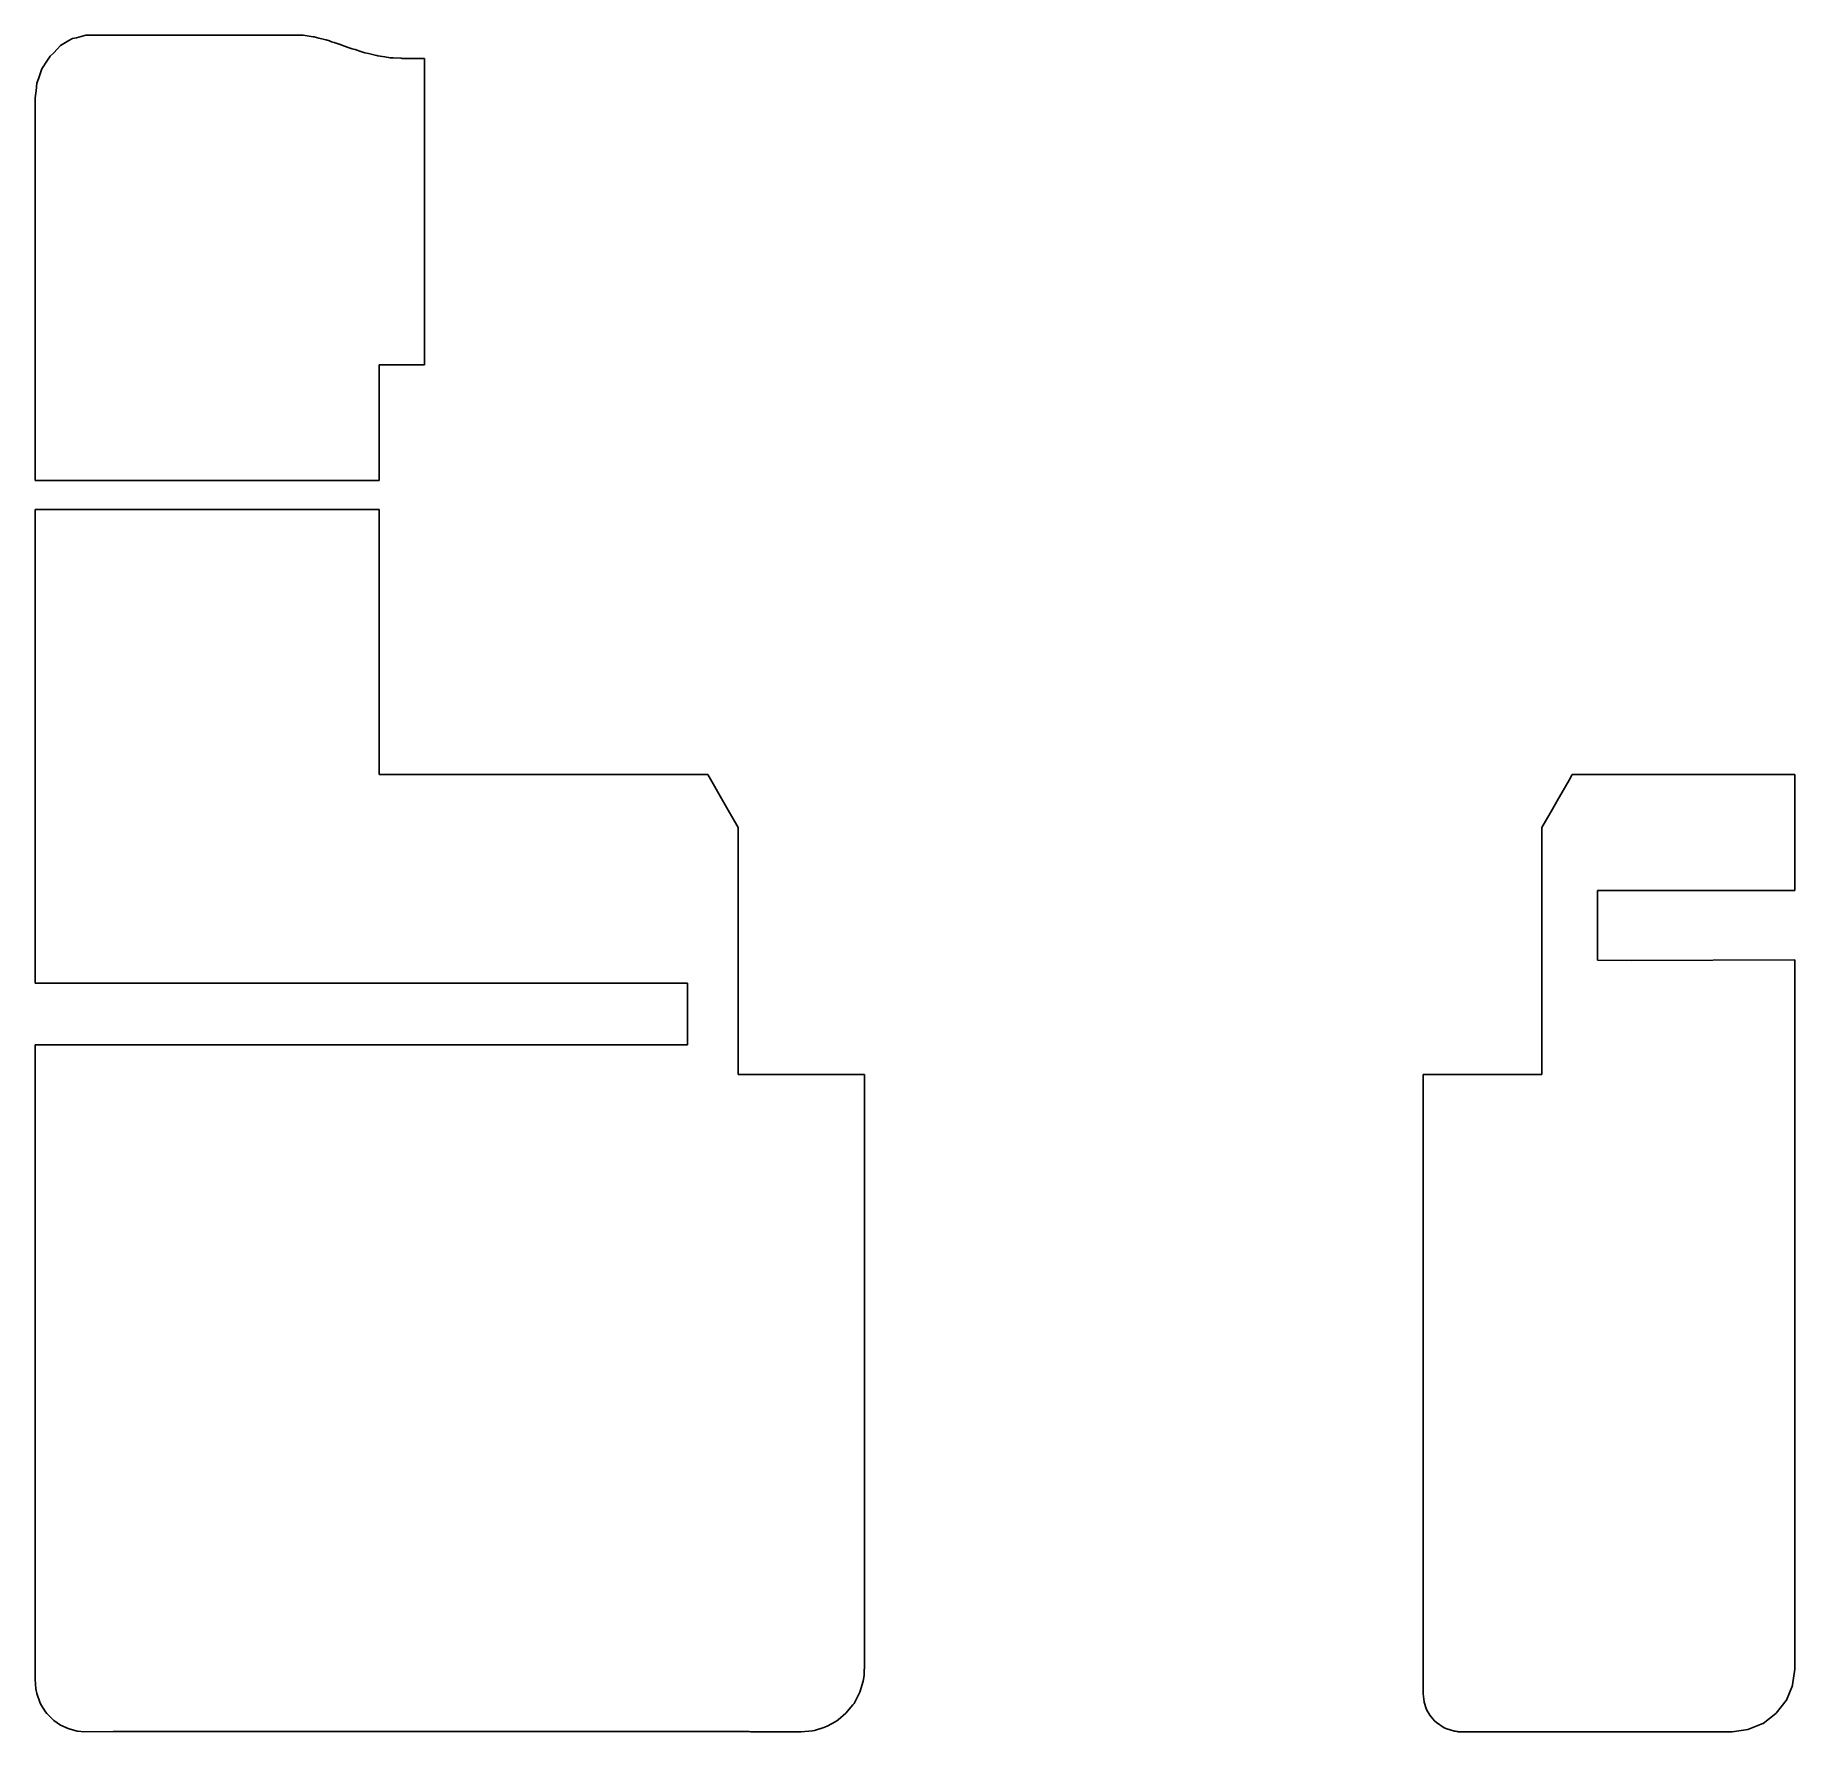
# Model space of a CAD drawing. Header units: metres. Extents: x 2.4 to 72, y -16 to 51.1.
import ezdxf

# ---------------------------------------------------------------- set-up
doc = ezdxf.new("R2010")
doc.units = ezdxf.units.M

msp = doc.modelspace()

# ---------------------------------------------------------------- linework, layer by layer
for p, q in [((3.4, 50.711), (3.737, 50.908)), ((3.737, 50.908), (3.882, 50.993)), ((3.882, 50.993), (4.029, 51.016)), ((4.029, 51.016), (4.4, 51.119)), ((4.4, 51.119), (7.495, 51.119)), ((7.495, 51.119), (13, 51.119)), ((13, 51.119), (13.231, 51.076)), ((13.231, 51.076), (13.391, 51.054)), ((13.391, 51.054), (13.438, 51.05)), ((13.438, 51.05), (13.62, 51.006)), ((13.62, 51.006), (13.791, 50.963)), ((13.791, 50.963), (13.845, 50.951)), ((13.845, 50.951), (13.905, 50.938)), ((13.905, 50.938), (14.038, 50.891)), ((14.038, 50.891), (14.115, 50.862)), ((14.115, 50.862), (14.226, 50.828)), ((14.226, 50.828), (14.422, 50.764)), ((2.668, 49.781), (2.887, 50.128)), ((2.887, 50.128), (2.986, 50.285)), ((2.986, 50.285), (3.133, 50.423)), ((3.133, 50.423), (3.4, 50.711)), ((14.422, 50.764), (14.425, 50.763)), ((14.425, 50.763), (14.432, 50.761)), ((14.432, 50.761), (14.598, 50.699)), ((14.598, 50.699), (14.671, 50.67)), ((14.671, 50.67), (14.779, 50.635)), ((14.779, 50.635), (14.937, 50.581)), ((14.937, 50.581), (14.991, 50.567)), ((14.991, 50.567), (15.06, 50.548)), ((15.06, 50.548), (15.279, 50.478)), ((15.279, 50.478), (15.438, 50.423)), ((15.438, 50.423), (15.585, 50.391)), ((15.585, 50.391), (15.844, 50.33)), ((15.844, 50.33), (15.912, 50.313)), ((15.912, 50.313), (15.951, 50.302)), ((15.951, 50.302), (16.226, 50.26)), ((16.226, 50.26), (16.438, 50.226)), ((16.438, 50.226), (16.563, 50.219)), ((16.563, 50.219), (16.873, 50.203)), ((16.563, 50.219), (16.563, 50.219)), ((16.873, 50.203), (16.913, 50.201)), ((16.913, 50.201), (16.929, 50.2)), ((16.929, 50.2), (17.478, 50.2)), ((17.478, 50.2), (17.8, 50.2)), ((17.8, 50.2), (17.8, 47.203)), ((2.535, 49.391), (2.668, 49.781)), ((2.4, 48.635), (2.434, 48.92)), ((2.434, 48.92), (2.468, 49.214)), ((2.468, 49.214), (2.535, 49.391)), ((2.4, 48.471), (2.4, 48.635)), ((2.4, 47.342), (2.4, 48.471)), ((2.4, 46.783), (2.4, 47.342)), ((2.4, 44.733), (2.4, 46.783)), ((17.8, 47.203), (17.8, 45.2)), ((2.4, 43.14), (2.4, 44.733)), ((17.8, 45.2), (17.8, 44.615)), ((17.8, 44.615), (17.8, 44.08)), ((17.8, 44.08), (17.8, 43.476)), ((17.8, 43.476), (17.8, 42.811)), ((2.4, 43.009), (2.4, 43.14)), ((2.4, 42.857), (2.4, 43.009)), ((2.4, 42.704), (2.4, 42.857)), ((2.4, 42.586), (2.4, 42.704)), ((2.4, 42.434), (2.4, 42.586)), ((17.8, 42.811), (17.8, 42.373)), ((2.4, 39.951), (2.4, 42.434)), ((17.8, 42.373), (17.8, 42.033)), ((17.8, 42.033), (17.8, 41.807)), ((17.8, 41.807), (17.8, 41.679)), ((17.8, 41.679), (17.8, 38.076)), ((2.4, 39.901), (2.4, 39.951)), ((2.4, 39.859), (2.4, 39.901)), ((2.4, 39.828), (2.4, 39.859)), ((2.4, 38.076), (2.4, 39.828)), ((2.4, 35.167), (2.4, 38.076)), ((16.786, 38.076), (16, 38.076)), ((16, 38.076), (16, 35.167)), ((17.8, 38.076), (16.786, 38.076)), ((2.4, 33.507), (2.4, 35.167)), ((16, 35.167), (16, 33.507)), ((11.749, 33.507), (2.4, 33.507)), ((16, 33.507), (11.749, 33.507)), ((4.281, 32.349), (2.4, 32.349)), ((2.4, 32.349), (2.4, 28.354)), ((16, 32.349), (4.281, 32.349)), ((16, 24.93), (16, 32.349)), ((2.4, 28.354), (2.4, 24.93)), ((2.4, 24.93), (2.4, 23.694)), ((16, 23.958), (16, 24.93)), ((16, 24.93), (16, 24.93)), ((2.4, 23.694), (2.4, 14.628)), ((16, 22.755), (16, 23.958)), ((16, 22.187), (16, 22.755)), ((16, 21.938), (16, 22.187)), ((16, 21.868), (16, 21.938)), ((25.782, 21.868), (16, 21.868)), ((26.228, 21.868), (25.782, 21.868)), ((29, 21.868), (26.228, 21.868)), ((29.599, 20.824), (29, 21.868)), ((63.073, 21.647), (62.601, 20.824)), ((63.2, 21.868), (63.073, 21.647)), ((64.282, 21.868), (63.2, 21.868)), ((69.992, 21.868), (64.282, 21.868)), ((72, 21.868), (69.992, 21.868)), ((72, 20.729), (72, 21.868)), ((29.755, 20.553), (29.599, 20.824)), ((30.2, 19.776), (29.755, 20.553)), ((62.419, 20.506), (62, 19.776)), ((62.601, 20.824), (62.419, 20.506)), ((72, 17.425), (72, 20.729)), ((30.2, 18.651), (30.2, 19.776)), ((62, 19.776), (62, 18.783)), ((30.2, 18.152), (30.2, 18.651)), ((30.2, 17.4), (30.2, 18.152)), ((62, 18.783), (62, 18.262)), ((62, 18.262), (62, 18.027)), ((30.2, 17.104), (30.2, 17.4)), ((62, 18.027), (62, 17.787)), ((62, 17.787), (62, 17.61)), ((62, 17.61), (62, 12.827)), ((72, 17.284), (72, 17.425)), ((30.2, 16.837), (30.2, 17.104)), ((30.2, 10.955), (30.2, 16.837)), ((64.2, 17.282), (64.819, 17.284)), ((64.2, 16.715), (64.2, 17.282)), ((64.2, 16.6), (64.2, 16.715)), ((64.819, 17.284), (72, 17.284)), ((64.2, 16.274), (64.2, 16.6)), ((64.2, 16.133), (64.2, 16.274)), ((64.2, 15.89), (64.2, 16.133)), ((64.2, 15.645), (64.2, 15.89)), ((64.2, 15.505), (64.2, 15.645)), ((64.2, 15.17), (64.2, 15.505)), ((2.4, 14.628), (2.4, 13.88)), ((64.2, 15.058), (64.2, 15.17)), ((64.2, 14.523), (64.2, 15.058)), ((65.533, 14.519), (64.2, 14.523)), ((72, 14.537), (65.533, 14.519)), ((72, 13.718), (72, 14.537)), ((2.4, 13.88), (2.4, 13.751)), ((2.4, 13.751), (2.4, 13.62)), ((2.4, 13.62), (4.913, 13.62)), ((4.913, 13.62), (23.173, 13.62)), ((23.173, 13.62), (25.687, 13.62)), ((25.687, 13.62), (28.2, 13.62)), ((28.2, 13.62), (28.2, 13.224)), ((28.2, 13.224), (28.2, 13.163)), ((72, 13.176), (72, 13.718)), ((28.2, 13.163), (28.2, 12.753)), ((28.2, 12.753), (28.2, 12.662)), ((28.2, 12.662), (28.2, 12.32)), ((62, 12.827), (62, 12.595)), ((62, 12.595), (62, 12.231)), ((72, 12.294), (72, 13.176)), ((28.2, 12.32), (28.2, 11.954)), ((28.2, 11.954), (28.2, 11.871)), ((28.2, 11.871), (28.2, 11.369)), ((62, 12.231), (62, 11.848)), ((62, 11.848), (62, 11.518)), ((72, 10.714), (72, 12.294)), ((8.838, 11.178), (2.4, 11.178)), ((2.4, 11.178), (2.4, 10.719)), ((11, 11.178), (8.838, 11.178)), ((17.438, 11.178), (11, 11.178)), ((19.6, 11.178), (17.438, 11.178)), ((26.038, 11.178), (19.6, 11.178)), ((28.2, 11.178), (26.038, 11.178)), ((28.2, 11.369), (28.2, 11.337)), ((28.2, 11.337), (28.2, 11.178)), ((62, 11.518), (62, 11.263)), ((62, 11.263), (62, 11.08)), ((2.4, 10.719), (2.4, 10.243)), ((30.2, 10.887), (30.2, 10.955)), ((30.2, 10.767), (30.2, 10.887)), ((30.2, 10.625), (30.2, 10.767)), ((30.2, 10.494), (30.2, 10.625)), ((30.2, 10.39), (30.2, 10.494)), ((62, 11.08), (62, 10.955)), ((62, 10.955), (62, 10)), ((72, 9.05), (72, 10.714)), ((2.4, 10.243), (2.4, 9.929)), ((2.4, 9.929), (2.4, 6.856)), ((30.2, 10.317), (30.2, 10.39)), ((30.2, 10.272), (30.2, 10.317)), ((30.2, 10.248), (30.2, 10.272)), ((30.2, 10.241), (30.2, 10.248)), ((30.2, 10), (30.2, 10.241)), ((30.283, 10), (30.2, 10)), ((35.2, 10), (30.283, 10)), ((35.2, 9.934), (35.2, 10)), ((35.2, 9.547), (35.2, 9.934)), ((57.658, 10), (57.3, 10)), ((57.3, 10), (57.3, 9.887)), ((57.3, 9.887), (57.3, 9.81)), ((57.3, 9.81), (57.3, 9.712)), ((62, 10), (57.658, 10)), ((35.2, 9.427), (35.2, 9.547)), ((35.2, 9.285), (35.2, 9.427)), ((35.2, 9.13), (35.2, 9.285)), ((35.2, 8.979), (35.2, 9.13)), ((57.3, 9.712), (57.3, 9.595)), ((57.3, 9.595), (57.3, 9.471)), ((57.3, 9.471), (57.3, 9.356)), ((57.3, 9.356), (57.3, 9.267)), ((57.3, 9.267), (57.3, -12.217)), ((72, 7.34), (72, 9.05)), ((35.2, 8.855), (35.2, 8.979)), ((35.2, -12.584), (35.2, 8.855)), ((72, 6.773), (72, 7.34)), ((72, 7.34), (72, 7.34)), ((2.4, 6.856), (2.4, 6.314)), ((2.4, 6.314), (2.4, 5.865)), ((72, 6.161), (72, 6.773)), ((2.4, 5.865), (2.4, -0.195)), ((72, 0.252), (72, 6.161)), ((72, -1.704), (72, 0.252)), ((2.4, -0.195), (2.4, -1.212)), ((2.4, -1.212), (2.4, -8.207)), ((72, -4.155), (72, -1.704)), ((72, -6.408), (72, -4.155)), ((72, -7.617), (72, -6.408)), ((72, -9.962), (72, -7.617)), ((2.4, -8.207), (2.4, -12.613)), ((72, -11.295), (72, -9.962)), ((72, -11.695), (72, -11.295)), ((72, -12.242), (72, -11.695)), ((57.3, -12.217), (57.3, -12.384)), ((57.3, -12.384), (57.3, -12.561)), ((72, -12.594), (72, -12.242)), ((2.4, -12.613), (2.4, -12.669)), ((2.4, -12.669), (2.4, -13.143)), ((2.4, -13.143), (2.4, -13.997)), ((35.2, -12.707), (35.2, -12.584)), ((35.2, -12.846), (35.2, -12.707)), ((35.2, -12.984), (35.2, -12.846)), ((35.2, -13.105), (35.2, -12.984)), ((35.2, -13.203), (35.2, -13.105)), ((35.2, -13.279), (35.2, -13.203)), ((57.3, -12.561), (57.3, -12.726)), ((57.3, -12.726), (57.3, -12.867)), ((57.3, -12.867), (57.3, -12.982)), ((57.3, -12.982), (57.3, -13.07)), ((57.3, -13.07), (57.3, -13.137)), ((57.3, -13.137), (57.3, -13.185)), ((57.3, -13.185), (57.3, -13.497)), ((72, -12.746), (72, -12.594)), ((72, -12.91), (72, -12.746)), ((72, -13.028), (72, -12.91)), ((72, -13.097), (72, -13.028)), ((72, -13.156), (72, -13.097)), ((72, -13.202), (72, -13.156)), ((72, -13.236), (72, -13.202)), ((35.15, -13.997), (35.184, -13.768)), ((35.184, -13.768), (35.195, -13.536)), ((35.195, -13.536), (35.198, -13.515)), ((35.198, -13.515), (35.2, -13.504)), ((35.2, -13.333), (35.2, -13.279)), ((35.2, -13.37), (35.2, -13.333)), ((35.2, -13.394), (35.2, -13.37)), ((35.2, -13.408), (35.2, -13.394)), ((35.2, -13.5), (35.2, -13.408)), ((35.2, -13.504), (35.2, -13.5)), ((57.3, -13.497), (57.3, -13.533)), ((57.3, -13.533), (57.3, -13.807)), ((57.3, -13.807), (57.3, -14.177)), ((71.915, -14.147), (71.997, -13.521)), ((71.997, -13.521), (72, -13.5)), ((72, -13.272), (72, -13.236)), ((72, -13.278), (72, -13.272)), ((72, -13.5), (72, -13.278)), ((2.4, -13.997), (2.4, -14)), ((2.4, -14), (2.407, -14.055)), ((2.407, -14.055), (2.415, -14.11)), ((2.415, -14.11), (2.426, -14.295)), ((2.426, -14.295), (2.459, -14.479)), ((2.459, -14.479), (2.585, -14.826)), ((34.788, -14.874), (34.998, -14.48)), ((34.998, -14.48), (35.018, -14.432)), ((35.018, -14.432), (35.15, -13.997)), ((57.3, -14.177), (57.3, -14.184)), ((57.3, -14.184), (57.3, -14.5)), ((57.3, -14.5), (57.334, -14.813)), ((71.665, -14.75), (71.907, -14.167)), ((71.907, -14.167), (71.915, -14.147)), ((2.585, -14.826), (2.622, -14.915)), ((2.622, -14.915), (2.809, -15.207)), ((2.809, -15.207), (2.861, -15.275)), ((2.861, -15.275), (3.084, -15.505)), ((34.157, -15.523), (34.468, -15.268)), ((34.468, -15.268), (34.746, -14.929)), ((34.746, -14.929), (34.788, -14.874)), ((57.334, -14.813), (57.338, -14.833)), ((57.338, -14.833), (57.419, -15.078)), ((57.419, -15.078), (57.446, -15.143)), ((57.446, -15.143), (57.562, -15.345)), ((70.75, -15.665), (71.251, -15.281)), ((71.251, -15.281), (71.268, -15.268)), ((71.268, -15.268), (71.652, -14.767)), ((71.652, -14.767), (71.665, -14.75)), ((3.084, -15.505), (3.142, -15.549)), ((3.142, -15.549), (3.402, -15.733)), ((3.402, -15.733), (3.707, -15.873)), ((3.707, -15.873), (3.742, -15.888)), ((3.742, -15.888), (4.062, -15.971)), ((4.062, -15.971), (4.072, -15.972)), ((4.072, -15.972), (4.348, -15.996)), ((4.348, -15.996), (5.485, -15.992)), ((5.485, -15.992), (7.457, -15.994)), ((7.457, -15.994), (30.642, -15.994)), ((30.642, -15.994), (30.697, -16)), ((30.697, -16), (30.699, -16)), ((30.699, -16), (30.7, -16)), ((30.7, -16), (32.483, -16)), ((32.483, -16), (32.7, -16)), ((32.7, -16), (33.147, -15.956)), ((33.147, -15.956), (33.229, -15.942)), ((33.229, -15.942), (33.589, -15.833)), ((33.589, -15.833), (33.721, -15.778)), ((33.721, -15.778), (34.064, -15.594)), ((34.064, -15.594), (34.157, -15.523)), ((57.562, -15.345), (57.613, -15.411)), ((57.613, -15.411), (57.746, -15.567)), ((57.746, -15.567), (57.822, -15.625)), ((57.822, -15.625), (58.125, -15.838)), ((58.125, -15.838), (58.236, -15.884)), ((58.236, -15.884), (58.541, -15.974)), ((58.541, -15.974), (58.582, -15.978)), ((58.582, -15.978), (58.63, -15.987)), ((58.63, -15.987), (58.671, -15.994)), ((58.671, -15.994), (58.677, -15.995)), ((58.677, -15.995), (58.682, -15.995)), ((58.682, -15.995), (58.738, -15.999)), ((58.738, -15.999), (58.744, -15.999)), ((58.744, -15.999), (58.8, -16)), ((58.8, -16), (69.337, -16)), ((69.337, -16), (69.5, -16)), ((69.5, -16), (69.521, -15.997)), ((69.521, -15.997), (70.147, -15.915)), ((70.147, -15.915), (70.73, -15.673)), ((70.73, -15.673), (70.75, -15.665))]:
    msp.add_line(p, q)

doc.saveas('drawing.dxf')
